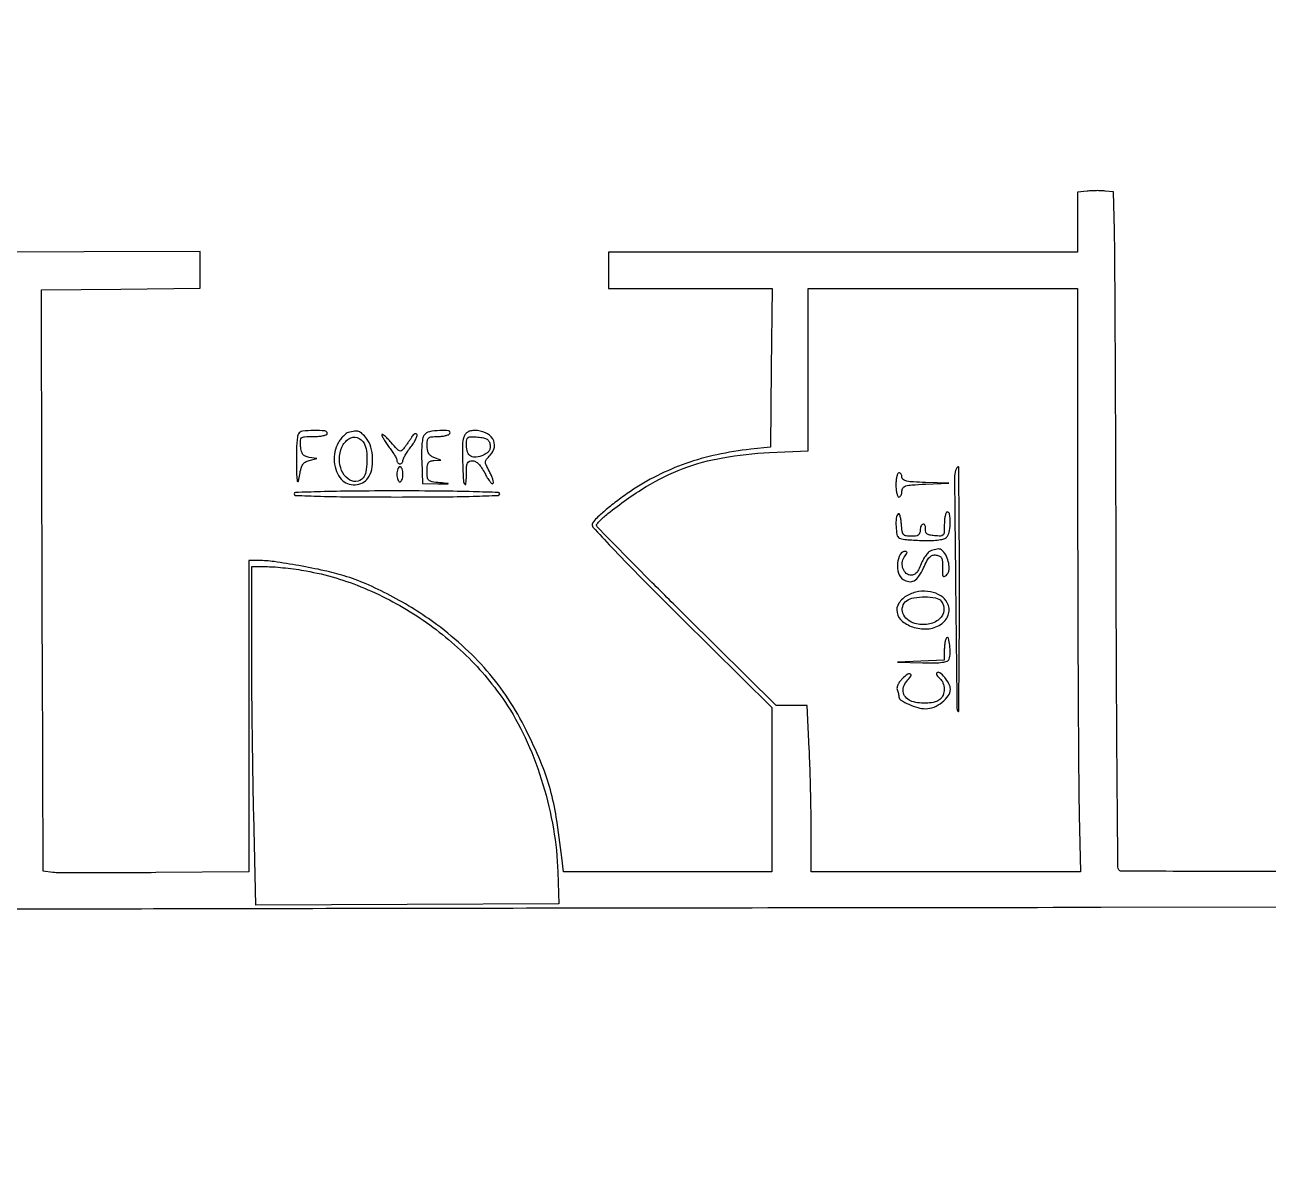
# Model space of a CAD drawing. Extents: x 169 to 2908, y 294 to 2057.
# Drawn here: x 1278 to 1689.1, y 612 to 986.1 of the extents above; entities that cross this region are included whole.
import ezdxf

# ---------------------------------------------------------------- set-up
doc = ezdxf.new("R2010")
doc.units = 0

msp = doc.modelspace()

# ---------------------------------------------------------------- linework, layer by layer
for points in [[(2071.506825, 305.439341, -0.000001), (1934.444724, 305.133768, -0.000138)], [(1038.744617, 303.238644, -0.000023), (700.1838, 302.982319, -0.000004), (342.98374, 302.731113, -0.013624)], [(2801.089732, 826.142168, 0.000003), (2801.313749, 715.701409, 0.007134)], [(1196.280534, 693.607664, -0.000004), (1324.530678, 693.874949, -0.000166), (1465.990594, 694.12187, -0.0001), (1633.75, 694.325572), (2071, 694.769177), (2071, 685.828914, 0.004678), (2071.139118, 670.959045, 0.002062), (2071.588126, 651.299781, 0.000179), (2072.170997, 629.968917, 0.191729), (2072.528767, 629.1379, 0.662557), (2072.721594, 629.216017, 0.000294), (2072.861575, 638.5478, 0.002271), (2072.966201, 649.147557, 0.001332), (2073, 661.833333), (2073, 695), (2103.139757, 695, 0.001575)], [(1618.627097, 1718.007453, 0.000004), (1564.009911, 1717.847718, 0.000021)], [(1266, 488.407525), (1336.5, 488.5), (1336.759195, 447.5, 0.001036), (1336.891886, 431.692305, 0.00165), (1337.077995, 418.174507, 0.000323), (1337.288978, 406.264564, 0.083678), (1337.480495, 405.243002, 0.30872), (1338.486455, 404.525398, 0.001526), (1351.600742, 404.293185, 0.003882), (1370.730216, 404.161385, 0.00073), (1405.7213, 404.243002), (1473.5, 404.5), (1473.5, 446.160707, -0.001124), (1473.535981, 462.16775, -0.001843), (1473.646875, 475.722187, -0.000188), (1473.795078, 487.82624, -0.203162), (1474, 488.293262, -0.190593), (1474.488253, 488.488147, -0.000004), (1562.111462, 488.759446, -0.000246), (1658.661073, 489.010227, -0.000148), (1773.251784, 489.217673, 0.000179)], [(875.517606, 897.711157, -0.000003), (920.169124, 897.876895, -0.000247)], [(1984.413359, 489.705422, 0.000005), (2072.00811, 490.006244, 0.198017)], [(942.76875, 909.918329, 0.000009), (875.297287, 909.614526, 0.074582)], [(1988.905222, 490.963323, 0.000012), (1874.026711, 490.794518, 0.000021), (1738.015911, 490.58562, 0.000015), (1585.25, 490.339917), (1195, 489.700542)], [(1728.288289, 706.144151, -0.001163), (1679.765284, 706.152642, -0.00009), (1640.528318, 706.2578, -0.25917), (1639.657702, 706.744833, -0.137059), (1639.404206, 707.622578, -0.00007), (1639.156135, 736.493405, -0.000953), (1638.945712, 768.636146, -0.00058), (1638.813512, 806.619764, 0.000299), (1638.70027, 845.422145, 0.000415), (1638.549159, 880.181326, 0.000253), (1638.382763, 909.449447, 0.005313), (1638.235774, 918.189007), (1637.887472, 930.878014), (1635.193736, 931.189007, 0.020386), (1633.929581, 931.282948, 0.010389), (1632.336597, 931.30307, 0.010304), (1630.690763, 931.255737, 0.015196), (1629.25, 931.140594), (1626, 930.781188), (1626, 920.890594), (1626, 911), (1548.5, 911), (1471, 911), (1471, 905), (1471, 899), (1498.016603, 899), (1525.033207, 899), (1524.766603, 872.75), (1524.5, 846.5), (1518, 845.788892, 0.026025), (1506.835045, 843.975576, 0.031005), (1496.568468, 841.078495, 0.032172), (1487.07104, 837.047961, 0.032541), (1478.206943, 831.845663, 0.01223), (1474.061906, 828.884945, 0.01359), (1470.213023, 825.823847, 0.012707), (1467.082991, 823.053731, 0.071459), (1465.684995, 821.318696, 0.330077), (1465.812973, 820.069274, 0.003604), (1471.982035, 813.406159, 0.007123), (1480.785552, 804.297591, 0.001946), (1494.934995, 790.179485), (1525, 760.413704), (1525, 733.206852), (1525, 706), (1490.561273, 706), (1456.122546, 706), (1455.555847, 710.75, 0.009477), (1453.710039, 724.070007, 0.027304), (1451.75552, 733.184348, 0.030855), (1448.963809, 741.400889, 0.015124), (1444.460283, 751.5, 0.029334), (1438.610127, 761.998976, 0.032105), (1431.728602, 771.413358, 0.031772), (1423.62987, 779.952843, 0.027595), (1414.13974, 787.836339, 0.020075), (1406.758163, 792.863253, 0.018346), (1398.776127, 797.444429, 0.018951), (1390.826742, 801.24966, 0.02783), (1383.557581, 803.927073, 0.020331), (1377.071592, 805.628922, 0.00969), (1368.610491, 807.313855, 0.009104), (1360.406518, 808.629224, 0.034898), (1355.25, 808.995979), (1352, 809), (1352, 757.528286), (1352, 706.056573), (1321.25, 705.778286, -0.001175), (1309.232641, 705.697778, -0.001684), (1298.578125, 705.687322, -0.000902), (1289.560303, 705.725104, -0.026042), (1287.25, 705.859406), (1284, 706.218812), (1283.789579, 776.859406, -0.000046), (1283.70612, 805.774206, -0.000048), (1283.629343, 834.239951, -0.000046), (1283.567708, 858.818666, -0.000216), (1283.539579, 873), (1283.5, 898.5), (1309.75, 898.766603), (1336, 899.033207), (1336, 905.086074), (1336, 911.138941), (1105.75, 910.490676, 0.000157)], [(1271.818861, 734.929727, -0.000024), (1271.912241, 706.81312, -0.199763)], [(1271.422696, 802.920679, -0.000396), (1271.673126, 766.042557, -0.000657)], [(1130.910874, 386.472974, 0.000017), (1193.964393, 386.779402, 0.258627)]]:
    msp.add_lwpolyline(points, format="xyb")
for points in [[(1626.07796, 821.25, 0.00052), (1626.141602, 790.106717, 0.000626), (1626.268571, 760.83125, 0.000534), (1626.432729, 736.171509, 0.00422), (1626.617372, 724.75), (1627.078825, 706), (1582.539412, 706), (1538, 706), (1537.996342, 719.25, 0.003789), (1537.948426, 725.350178, 0.0021), (1537.802265, 732.79375, 0.002094), (1537.590969, 740.332188, 0.003376), (1537.34079, 746.75), (1536.688896, 761), (1531.570045, 761), (1526.451195, 761), (1496.725597, 790.418851, -0.001323), (1485.328825, 801.757849, -0.00216), (1475.731903, 811.440064, -0.000265), (1467.233295, 820.097768, -0.196375), (1467.000029, 820.668851, -0.180865), (1467.174998, 821.136674, -0.014048), (1468.095572, 822.1371, -0.017767), (1469.300832, 823.290276, -0.012591), (1470.729493, 824.5, -0.031994), (1483.398744, 833.420162, -0.047218), (1495.605614, 839.394131, -0.047059), (1508.747628, 842.98481, -0.031506), (1524.25, 844.691811), (1537, 845.287396), (1537, 872.143698), (1537, 899), (1581.5, 899), (1626, 899)], [(1368.421318, 850.87269, 0.107528), (1368.150188, 850.104609, 0.010443), (1367.943752, 848.131112, 0.012865), (1367.805923, 845.741349, 0.009833), (1367.773929, 843.12269, 0.003203), (1367.854674, 837.294672, 0.043688), (1368.082307, 835.186894, 0.796503), (1368.418853, 835.176564, 0.025975), (1368.891905, 837.459372, -0.026254), (1369.314327, 839.492142, -0.084473), (1369.883207, 840.745989, -0.112897), (1370.730166, 841.537347, -0.069304), (1372, 842.056712), (1374.5, 842.694682), (1372, 843.097341, -0.060333), (1370.738206, 843.460464, -0.129148), (1369.941904, 844.075427, -0.106775), (1369.460786, 845.087982, -0.03369), (1369.186642, 846.75, -0.026123), (1369.096547, 848.801585, -0.231403), (1369.489822, 849.589118, -0.154118), (1370.45622, 849.938617, -0.010297), (1373.436642, 850, 0.020651), (1375.185703, 850.072271, 0.033296), (1376.659513, 850.29375, 0.036202), (1377.731133, 850.611318, 0.312166), (1378, 851, 0.389709), (1377.222989, 851.845506, 0.024423), (1373.533475, 851.976707, 0.025566), (1369.776462, 851.734382, 0.22932)], [(1384.94441, 851.348114, 0.103651), (1384.224019, 850.981998, 0.031471), (1383.314311, 850.151876, 0.030022), (1382.386617, 849.06855, 0.028651), (1381.579582, 847.865434, 0.085807), (1380.480669, 844.966772, 0.069384), (1380.305361, 841.638749, 0.070206), (1381.043701, 838.429041, 0.092584), (1382.612244, 835.875972, 0.115684), (1384.648461, 834.468257, 0.103812), (1387.182728, 834.039329, 0.10591), (1389.634364, 834.665995, 0.125274), (1391.443296, 836.222506, 0.10294), (1392.670185, 839.077642, 0.060055), (1392.971861, 842.806219, 0.059744), (1392.376742, 846.527569, 0.097455), (1390.92742, 849.365141, 0.032186), (1389.514349, 850.941388, 0.11438), (1388.363714, 851.643387, 0.114303), (1387.021132, 851.767825, 0.032121)], [(1396.040641, 850.594391, 0.130135), (1396.154708, 850.069452, 0.014674), (1396.746313, 848.991989, 0.016997), (1397.545572, 847.732503, 0.013037), (1398.5, 846.411113, -0.014436), (1399.457243, 845.077989, -0.017924), (1400.265625, 843.78291, -0.016404), (1400.860998, 842.66501, -0.11464), (1401, 842.066722, 0.092633), (1401.076095, 841.659513, 0.096207), (1401.29375, 841.31335, 0.099299), (1401.618453, 841.081677, 0.105836), (1402, 841, 0.105836), (1402.381547, 841.081677, 0.099299), (1402.70625, 841.31335, 0.096207), (1402.923905, 841.659513, 0.092633), (1403, 842.066722, -0.117016), (1403.143483, 842.671419, -0.015475), (1403.775338, 843.836615, -0.017252), (1404.628762, 845.190796, -0.013692), (1405.639449, 846.59394, 0.021641), (1406.598998, 847.971744, 0.033268), (1407.293689, 849.247785, 0.035428), (1407.686242, 850.286888, 0.275622), (1407.564446, 850.768887, 0.184876), (1407.224186, 850.920746, 0.129104), (1406.808259, 850.835291, 0.091879), (1406.373869, 850.510063, 0.055969), (1405.993463, 849.99167, -0.013062), (1405.559488, 849.279631, -0.005597), (1404.944635, 848.350678, -0.005534), (1404.267057, 847.37487, -0.007264), (1403.625772, 846.5, -0.042935), (1402.62486, 845.388023, -0.274607), (1401.914236, 845.232024, -0.127741), (1401.08087, 845.770914, -0.007829), (1399.097946, 848, 0.012664), (1397.93654, 849.280434, 0.026282), (1396.955488, 850.205852, 0.039078), (1396.257642, 850.709929, 0.57037)], [(1410.076768, 850.5925, 0.12447), (1409.597824, 849.588371, 0.024508), (1409.300206, 847.597415, 0.022253), (1409.157244, 844.995066, 0.012658), (1409.204323, 841.8425), (1409.5, 834.5), (1414.5, 834.392341, 0.000306), (1417.744221, 834.324476, 0.102708), (1417.988807, 834.370095, 0.781381), (1417.980006, 834.430423, 0.000497), (1415.25, 834.699838, -0.015682), (1412.613718, 835.041111, -0.145245), (1411.588791, 835.534401, -0.182593), (1411.117037, 836.457289, -0.027842), (1411, 838.557498, -0.02326), (1411.086185, 840.409146, -0.119958), (1411.418002, 841.372233, -0.178343), (1412.080828, 841.873244, -0.066626), (1413.25, 842.063386), (1415.5, 842.126773), (1413.25, 843.031162, -0.067519), (1412.20288, 843.626568, -0.100259), (1411.510072, 844.417929, -0.087983), (1411.124047, 845.496398, -0.042079), (1411, 846.967776, -0.031057), (1411.109385, 848.727097, -0.183073), (1411.533701, 849.529698, -0.159686), (1412.41934, 849.910039, -0.022238), (1414.440983, 850, 0.026918), (1415.803639, 850.073414, 0.033489), (1417.052725, 850.29375, 0.035556), (1418.04134, 850.613307, 0.159713), (1418.5, 851, 0.542419), (1418.095147, 851.858992, 0.046206), (1415.152278, 851.98858, 0.035964), (1411.735458, 851.575759, 0.173185)], [(1423.131165, 849.75, 0.085618), (1422.684574, 847.273344, 0.009311), (1422.748817, 841.452992, 0.006035), (1422.99952, 835.448424, 0.180998), (1423.595943, 834.083333, 0.610609), (1423.754323, 834.131565, 0.017874), (1423.881308, 835.013021, 0.017718), (1423.971371, 836.263451, 0.009117), (1424, 837.833333, -0.016177), (1424.072854, 840.084508, -0.094995), (1424.368781, 841.22382, -0.18433), (1424.96734, 841.795783, -0.099858), (1425.979676, 842, -0.128674), (1426.973124, 841.740034, -0.06932), (1427.987146, 840.968687, -0.051667), (1429.014851, 839.694773, -0.025967), (1430.049437, 837.903095, 0.017565), (1430.896666, 836.377267, 0.031337), (1431.712497, 835.196593, 0.036179), (1432.404972, 834.437646, 0.406455), (1432.775905, 834.442572, 0.240698), (1432.918913, 834.884462, 0.031509), (1432.694105, 835.87848, 0.030978), (1432.250301, 837.104353, 0.02118), (1431.603793, 838.437126, -0.013552), (1430.514755, 840.597631, -0.12302), (1430.311763, 841.625475, -0.158464), (1430.649039, 842.51039, -0.026742), (1431.874968, 843.874968, 0.156106), (1433.223338, 846.492453, 0.183441), (1432.680636, 849.213331, 0.150911), (1430.300647, 851.265264, 0.103353), (1426.78412, 852, 0.047135), (1425.428583, 851.871929, 0.091166), (1424.416735, 851.479204, 0.100552), (1423.674106, 850.783913, 0.067265)], [(1390.140412, 847.75, -0.093261), (1390.924539, 845.28255, -0.037332), (1391.092016, 841.727926, -0.036407), (1390.744917, 838.280027, -0.130638), (1389.824573, 836.288624, -0.209997), (1387.477894, 835.113977, -0.182249), (1384.84033, 835.960102, -0.127949), (1382.743013, 838.745986, -0.098012), (1382, 842.5, -0.100709), (1382.820419, 846.53191, -0.150243), (1385.121053, 849.264775, -0.224255), (1387.878426, 849.629736, -0.194265)], [(1431.818283, 847.259673, -0.07215), (1431.815088, 846.167433, -0.107147), (1431.478879, 845.275449, -0.095167), (1430.76641, 844.531369, -0.047488), (1429.632053, 843.878214, -0.067317), (1427.239002, 843.156022, -0.168756), (1425.467613, 843.470491, -0.18473), (1424.374468, 844.780508, -0.082702), (1424, 847.02898, -0.027174), (1424.101643, 848.897837, -0.208953), (1424.52813, 849.641595, -0.165793), (1425.425311, 849.928563, -0.015889), (1427.75, 849.810365, -0.024637), (1429.688862, 849.553255, -0.095012), (1430.816031, 849.115343, -0.139132), (1431.468521, 848.392506, -0.079336)], [(1401, 837.5, 0.038131), (1401.073116, 836.542644, 0.057076), (1401.29375, 835.734375, 0.074992), (1401.617064, 835.182831, 0.226478), (1402, 835, 0.226478), (1402.382936, 835.182831, 0.074992), (1402.70625, 835.734375, 0.057076), (1402.926884, 836.542644, 0.038131), (1403, 837.5, 0.038131), (1402.926884, 838.457356, 0.057076), (1402.70625, 839.265625, 0.074992), (1402.382936, 839.817169, 0.226478), (1402, 840, 0.226478), (1401.617064, 839.817169, 0.074992), (1401.29375, 839.265625, 0.057076), (1401.073116, 838.457356, 0.038131)], [(1585.73659, 838.75, 0.085548), (1585.356644, 836.405991, 0.00017), (1585.747654, 798.540446, 0.000082), (1586.164064, 760.092215, 0.19512), (1586.586329, 759.083333, 0.665554), (1586.755982, 759.152171, 0.000149), (1586.878484, 770.734896, 0.001616), (1586.970314, 783.76799, 0.000954), (1587, 799.333333, 0.00096), (1586.970059, 814.926988, 0.001601), (1586.877604, 828.054167, 0.000103), (1586.754507, 839.830641, 0.411095), (1586.583333, 840, 0.204291), (1586.394616, 839.919535, 0.042358), (1586.162727, 839.632812, 0.038125), (1585.931761, 839.228653, 0.027905)], [(1566, 834, 0.023598), (1566.07239, 832.467056, 0.037669), (1566.29375, 831.175, 0.04382), (1566.612873, 830.251055, 0.295869), (1567, 830, 0.187767), (1567.381814, 830.148624, 0.089278), (1567.70625, 830.575144, 0.069099), (1567.926243, 831.208667, 0.049101), (1568, 831.957936, -0.164694), (1568.356104, 833.009718, -0.158696), (1569.28308, 833.648144, -0.054919), (1571.244127, 834.002199, -0.006236), (1575.75, 834.256692), (1583.5, 834.597512), (1575.75, 834.798756, -0.007706), (1571.760994, 834.963889, -0.039847), (1569.575207, 835.263975, -0.089707), (1568.407802, 835.750712, -0.2545), (1568, 836.5, 0.064853), (1567.925306, 837.073457, 0.082425), (1567.70625, 837.559375, 0.098894), (1567.381354, 837.884432, 0.148195), (1567, 838, 0.295869), (1566.612873, 837.748945, 0.04382), (1566.29375, 836.825, 0.037669), (1566.07239, 835.532944, 0.023598)], [(1367, 831, 0.403851), (1367.456874, 830.526608, 0.001526), (1375.75, 830.257353, 0.005325), (1386.294378, 830.059586, 0.002026), (1401, 830, 0.002026), (1415.705622, 830.059586, 0.005325), (1426.25, 830.257353, 0.001526), (1434.543126, 830.526608, 0.403851), (1435, 831, 0.403851), (1434.543126, 831.473392, 0.001526), (1426.25, 831.742647, 0.005325), (1415.705622, 831.940414, 0.002026), (1401, 832, 0.002026), (1386.294378, 831.940414, 0.005325), (1375.75, 831.742647, 0.001526), (1367.456874, 831.473392, 0.403851)], [(1566.75, 824.427144, 0.172377), (1566.093969, 823.02296, 0.036129), (1566.029389, 820.268011, 0.035081), (1566.353347, 817.556723, 0.210052), (1567.141328, 816.412654, 0.104683), (1567.923785, 816.131489, 0.009703), (1569.976702, 815.890285, 0.012158), (1572.461855, 815.707958, 0.00925), (1575.19095, 815.62491, 0.011204), (1578.539073, 815.660015, 0.035839), (1580.758681, 815.892898, 0.056631), (1582.218337, 816.327407, 0.152277), (1583.034309, 817.021272, 0.102952), (1583.747143, 818.922678, 0.03947), (1583.958644, 821.752557, 0.036468), (1583.757858, 824.348144, 0.370902), (1583, 825, 0.297902), (1582.612694, 824.746768, 0.042868), (1582.29375, 823.806388, 0.037123), (1582.072374, 822.493893, 0.023225), (1582, 820.936642, -0.013333), (1581.93099, 818.34911, -0.16671), (1581.569322, 817.45327, -0.217115), (1580.776896, 817.090697, -0.024415), (1578.75, 817.186642, -0.026491), (1577.174052, 817.423358, -0.102181), (1576.269449, 817.811928, -0.170962), (1575.843659, 818.404865, -0.113098), (1575.793837, 819.25, 0.056917), (1575.829119, 819.91959, 0.086169), (1575.694732, 820.485937, 0.115289), (1575.417969, 820.861993, 0.178556), (1575.043837, 821, 0.184404), (1574.645353, 820.847863, 0.090331), (1574.306627, 820.4125, 0.070195), (1574.077061, 819.765312, 0.050219), (1574, 819, -0.080516), (1573.842537, 818.02851, -0.164576), (1573.382187, 817.419923, -0.117845), (1572.521514, 817.093643, -0.031949), (1571.057498, 817, -0.039805), (1569.350173, 817.136135, -0.187311), (1568.5166, 817.623943, -0.133078), (1568.072859, 818.655048, -0.016707), (1567.807498, 821.09381, 0.018502), (1567.636698, 822.612814, 0.039579), (1567.370015, 823.761674, 0.073005), (1567.059709, 824.399233, 0.472131)], [(1577.709439, 812.302863, 0.12875), (1576.91274, 811.856968, 0.038387), (1575.978071, 810.807754, 0.0357), (1575.069928, 809.420474, 0.03192), (1574.329827, 807.866298, -0.021819), (1573.434917, 805.884966, -0.080932), (1572.630674, 804.780502, -0.129441), (1571.737836, 804.26639, -0.102036), (1570.620388, 804.197434, -0.174294), (1569.121263, 804.99101, -0.124643), (1568.21895, 806.679382, -0.111962), (1568.177948, 808.74929, -0.122998), (1569.045681, 810.555042, 0.027101), (1569.528493, 811.205496, 0.12744), (1569.678417, 811.642012, 0.290525), (1569.542351, 811.898242, 0.130013), (1569.157628, 812, 0.275688), (1567.402299, 810.952543, 0.103184), (1566.551979, 808.09404, 0.090474), (1566.869321, 804.831434, 0.179608), (1568.384781, 802.765313, 0.105665), (1570.320227, 802.010219, 0.170087), (1572.045447, 802.316177, 0.120105), (1573.62195, 803.789364, 0.040954), (1575.129541, 806.559944, -0.017444), (1576.260282, 808.892675, -0.073255), (1577.178555, 810.145546, -0.126513), (1578.140621, 810.722718, -0.107946), (1579.323311, 810.809944, -0.075826), (1580.440737, 810.473073, -0.165943), (1581.072652, 809.856566, -0.104512), (1581.362963, 808.76781, -0.020723), (1581.385016, 806.739608, 0.010172), (1581.363962, 804.680781, 0.116002), (1581.556618, 803.897216, 0.384016), (1581.971285, 803.738557, 0.081392), (1582.699302, 804.165406, 0.17543), (1583.473075, 805.48377, 0.075617), (1583.54019, 807.549839, 0.067504), (1582.953216, 809.817577, 0.076308), (1581.797161, 811.744406, 0.038133), (1581.044534, 812.522203, 0.148537), (1580.442897, 812.798633, 0.088896), (1579.625363, 812.764647, 0.00882)], [(1371, 805.569958, -0.054529), (1390.238726, 799.86304, -0.048279), (1408.647562, 789.9539, -0.048149), (1424.862504, 776.666037, -0.05352), (1437.601635, 760.948965, -0.039228), (1444.128418, 748.880836, -0.031065), (1449.288983, 734.970495, -0.030673), (1452.749148, 720.31224, -0.035189), (1454.187135, 706), (1454.5, 695.5), (1404.411456, 695.240841), (1354.322912, 694.981683), (1353.661456, 725.153735, -0.001525), (1353.407957, 738.58683, -0.001002), (1353.194303, 754.052397, -0.001008), (1353.046873, 769.107154, -0.001944), (1353, 781.162894), (1353, 807), (1358.25, 806.965112, -0.017881), (1360.788383, 806.85741, -0.007707), (1364.160938, 806.540894, -0.007615), (1367.744308, 806.093467, -0.009993)], [(1569.818671, 797.464005, 0.119858), (1566.967722, 794.881577, 0.203703), (1566.356429, 791.77505, 0.177694), (1568.182478, 788.858114, 0.092425), (1572.050993, 786.866576, 0.103881), (1576.990229, 786.450321, 0.129922), (1581.244808, 788.156268, 0.168603), (1583.414696, 791.348522, 0.19085), (1582.994597, 795.010095, 0.131601), (1580.798629, 797.352729, 0.093237), (1577.422279, 798.662558, 0.085287), (1573.51554, 798.717139, 0.08552)], [(1580.954319, 795.555042, -0.204136), (1581.863959, 792.506613, -0.190697), (1580.328416, 789.625156, -0.137074), (1576.663605, 787.936168, -0.106648), (1572.262702, 788.170029, -0.10527), (1569.77977, 789.44803, -0.135129), (1568.299407, 791.534626, -0.161543), (1568.235542, 793.806963, -0.163228), (1569.543671, 795.655591, -0.116091), (1571.952355, 796.674605, -0.044502), (1575.600754, 796.967591, -0.043488), (1579.122141, 796.629442, -0.175627)], [(1582.75, 783.428902, 0.124424), (1582.459151, 782.932198, 0.024805), (1582.220313, 781.923763, 0.024837), (1582.055058, 780.691329, 0.020911), (1582, 779.375398), (1582, 776.084129), (1574.25, 775.743308), (1566.5, 775.402488), (1574.781385, 775.201244, 0.007774), (1578.918911, 775.165048, 0.032214), (1581.410417, 775.34276, 0.057029), (1582.923423, 775.728365, 0.21338), (1583.601843, 776.404804, 0.090011), (1583.956111, 778.27848, 0.032015), (1583.801137, 781.009929, 0.036436), (1583.358206, 783.270052, 0.578527)], [(1568.109426, 769.887319, 0.043739), (1567.284261, 768.971455, 0.05176), (1566.68284, 767.973799, 0.059534), (1566.372464, 767.037668, 0.142867), (1566.432199, 766.316091, -0.017565), (1566.649569, 765.684122, -0.015305), (1566.833208, 765.008896, -0.015566), (1566.961581, 764.387767, -0.043196), (1567, 763.943893, 0.259986), (1567.636747, 762.802085, 0.033188), (1570.213336, 761.437591, 0.037483), (1573.224186, 760.353041, 0.067807), (1575.815481, 760, 0.095928), (1578.592646, 760.537765, 0.070727), (1581.311506, 762.108085, 0.075243), (1583.319862, 764.239783, 0.152519), (1584, 766.417593, 0.124087), (1583.543992, 768.226762, 0.051432), (1582.116787, 770.328216, 0.055662), (1580.492304, 771.872881, 0.374807), (1579.469703, 771.803037, 0.25351), (1579.383195, 771.51191, 0.076658), (1579.551565, 771.065597, 0.056006), (1579.929609, 770.542331, 0.035146), (1580.475834, 770.020056, -0.126072), (1581.550444, 768.537656, -0.091001), (1581.947691, 766.525614, -0.091853), (1581.60402, 764.520708, -0.132038), (1580.569323, 763.057533, -0.110674), (1578.958425, 762.23464, -0.045449), (1576.522812, 761.839116, -0.043268), (1573.808415, 761.883445, -0.051175), (1571.296345, 762.405944, -0.115671), (1569.47986, 763.489006, -0.138293), (1568.479409, 765.204422, -0.136654), (1568.51641, 767.205987, -0.111826), (1569.570403, 769.077794, 0.030462), (1570.933946, 770.782507, 0.446143), (1570.780854, 771.449771, 0.29602), (1569.900147, 771.388359, 0.026207)]]:
    msp.add_lwpolyline(points, format="xyb", close=True)

doc.saveas('drawing.dxf')
